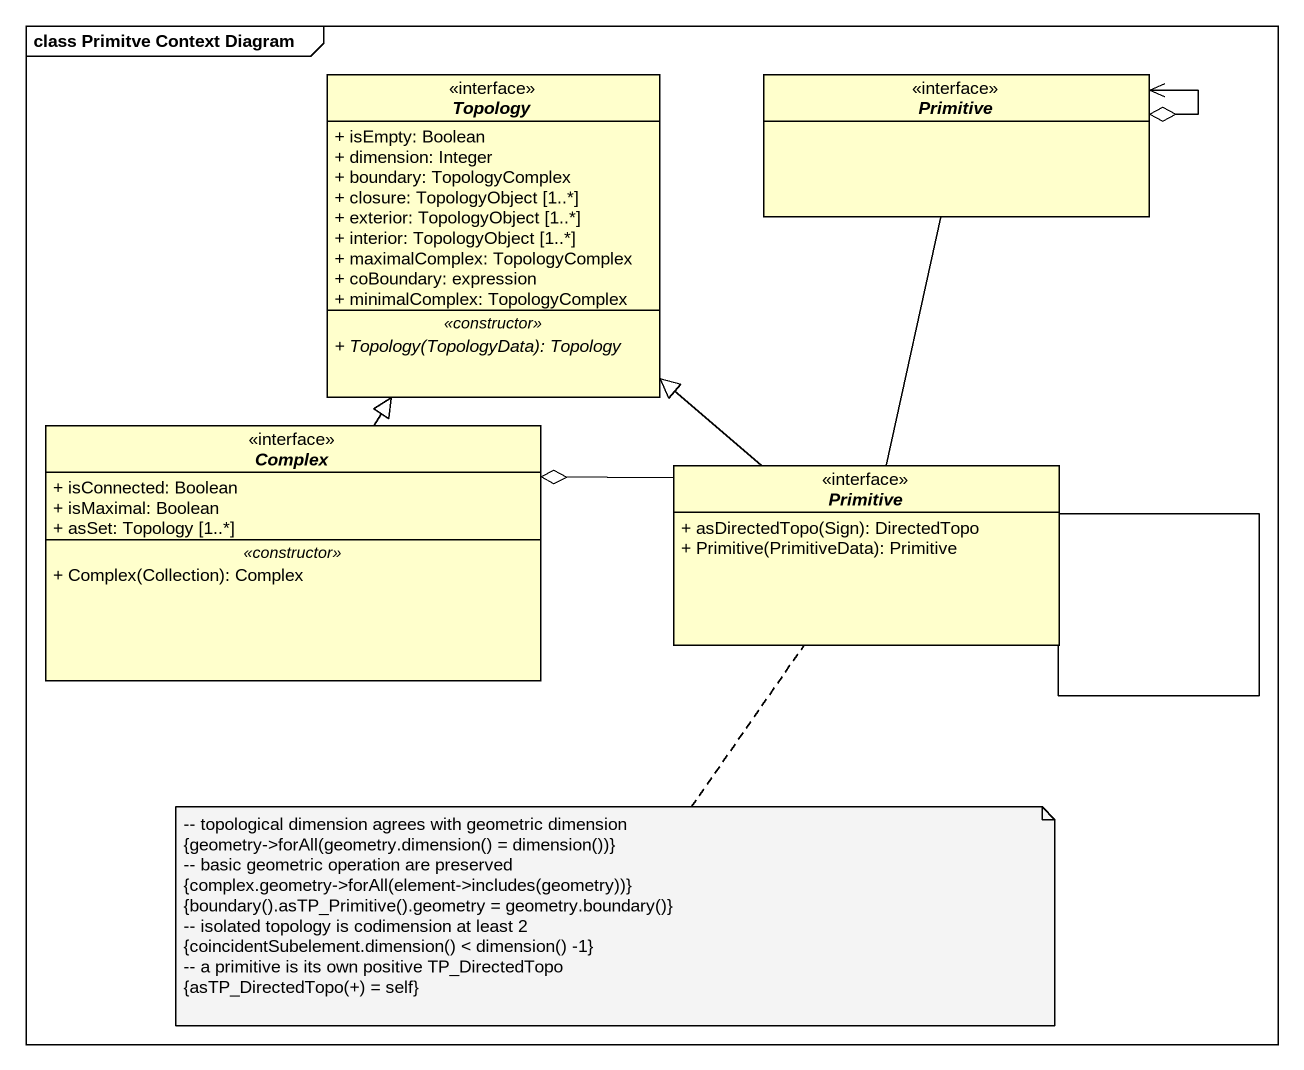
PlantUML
@startuml
mainframe class Primitve Context Diagram
hide circle
hide empty members
skinparam classAttributeIconSize 0
interface Topology {
  + isEmpty: Boolean
  + dimension: Integer
  + boundary: TopologyComplex
  + closure: TopologyObject [1..*]
  + exterior: TopologyObject [1..*]
  + interior: TopologyObject [1..*]
  + maximalComplex: TopologyComplex
  + coBoundary: expression
  + minimalComplex: TopologyComplex
  .. <<constructor>> ..
  {abstract} + Topology(TopologyData): Topology
}
interface Primitive
interface Complex {
  + isConnected: Boolean
  + isMaximal: Boolean
  + asSet: Topology [1..*]
  .. <<constructor>> ..
  + Complex(Collection): Complex
}
interface "Primitive" as Primitive_2 {
  + asDirectedTopo(Sign): DirectedTopo
  + Primitive(PrimitiveData): Primitive
}
Primitive o--> Primitive
Primitive -- Primitive_2
Complex -up-|> Topology
Primitive_2 -up-|> Topology
Primitive_2 -left-o Complex
Primitive_2 -- Primitive_2
note bottom of Primitive_2
  ~-- topological dimension agrees with geometric dimension
  {geometry->forAll(geometry.dimension() = dimension())}
  ~-- basic geometric operation are preserved
  {complex.geometry->forAll(element->includes(geometry))}
  {boundary().asTP_Primitive().geometry = geometry.boundary()}
  ~-- isolated topology is codimension at least 2
  {coincidentSubelement.dimension() < dimension() -1}
  ~-- a primitive is its own positive TP_DirectedTopo
  {asTP_DirectedTopo(+) = self}
end note
@enduml
